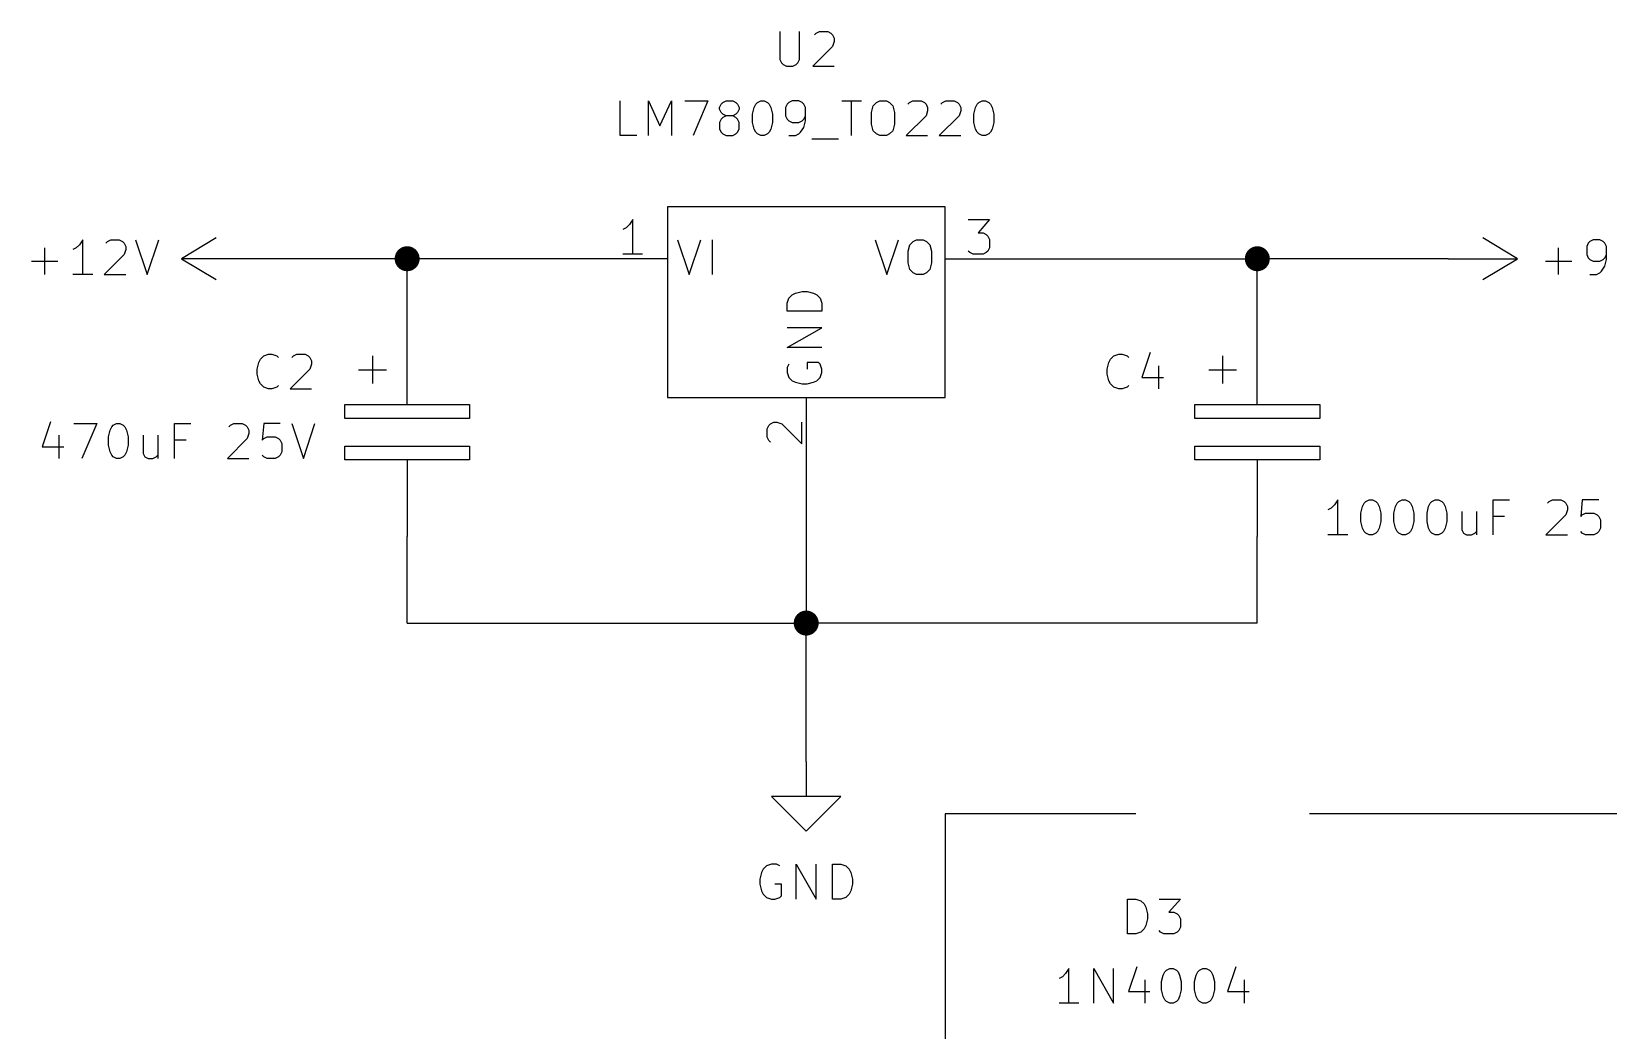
# Model space of a CAD drawing. Extents: x 0.3 to 16.3, y -11.7 to -0.2.
# Drawn here: x 4.059 to 6.331, y -9.137 to -7.698 of the extents above; entities that cross this region are included whole.
import ezdxf

# ---------------------------------------------------------------- set-up
doc = ezdxf.new("R2010")
doc.units = 0
doc.header["$MEASUREMENT"] = 0
doc.linetypes.add('DASHED', pattern=[0.75, 0.5, -0.25])
doc.layers.add('BLACK', color=7, linetype='CONTINUOUS')

msp = doc.modelspace()

# ---------------------------------------------------------------- linework, layer by layer
at = {"layer": 'BLACK', "linetype": 'CONTINUOUS'}
for p, q in [((5.1369, -7.69761), (5.1369, -7.73809)), ((5.16547, -7.73809), (5.16547, -7.69761)), ((5.1869, -7.70237), (5.18928, -7.7)), ((5.18928, -7.7), (5.19405, -7.69761)), ((5.19405, -7.69761), (5.20595, -7.69761)), ((5.20595, -7.69761), (5.21071, -7.7)), ((5.21071, -7.7), (5.21309, -7.70237)), ((5.21309, -7.70237), (5.21547, -7.70714)), ((5.21309, -7.71904), (5.18452, -7.74761)), ((5.21547, -7.7119), (5.21309, -7.71904)), ((5.21547, -7.70714), (5.21547, -7.7119)), ((5.1369, -7.73809), (5.13928, -7.74285)), ((5.13928, -7.74285), (5.14167, -7.74523)), ((5.14167, -7.74523), (5.14643, -7.74761)), ((5.14643, -7.74761), (5.15595, -7.74761)), ((5.15595, -7.74761), (5.16071, -7.74523)), ((5.16071, -7.74523), (5.16309, -7.74285)), ((5.16309, -7.74285), (5.16547, -7.73809)), ((5.18452, -7.74761), (5.21547, -7.74761)), ((4.90714, -7.84761), (4.90714, -7.79761)), ((4.94762, -7.84761), (4.94762, -7.79761)), ((4.94762, -7.79761), (4.96428, -7.83333)), ((4.96428, -7.83333), (4.98095, -7.79761)), ((4.98095, -7.79761), (4.98095, -7.84761)), ((5, -7.79761), (5.03333, -7.79761)), ((5.03333, -7.79761), (5.0119, -7.84761)), ((5.05, -7.80714), (5.05238, -7.80237)), ((5.05, -7.80952), (5.05, -7.80714)), ((5.05238, -7.81428), (5.05, -7.80952)), ((5.05238, -7.80237), (5.05476, -7.8)), ((5.05476, -7.81666), (5.05238, -7.81428)), ((5.05476, -7.8), (5.05952, -7.79761)), ((5.05952, -7.79761), (5.06905, -7.79761)), ((5.06905, -7.79761), (5.07381, -7.8)), ((5.07381, -7.8), (5.07619, -7.80237)), ((5.07619, -7.81428), (5.07381, -7.81666)), ((5.07619, -7.80237), (5.07857, -7.80714)), ((5.07857, -7.80952), (5.07619, -7.81428)), ((5.07857, -7.80714), (5.07857, -7.80952)), ((5.09762, -7.81666), (5.1, -7.80714)), ((5.1, -7.80714), (5.10238, -7.80237)), ((5.10238, -7.80237), (5.10476, -7.8)), ((5.10476, -7.8), (5.10952, -7.79761)), ((5.10952, -7.79761), (5.11428, -7.79761)), ((5.11428, -7.79761), (5.11905, -7.8)), ((5.11905, -7.8), (5.12143, -7.80237)), ((5.12143, -7.80237), (5.12381, -7.80714)), ((5.12381, -7.80714), (5.12619, -7.81666)), ((5.14762, -7.80237), (5.14524, -7.80714)), ((5.14524, -7.80714), (5.14524, -7.81904)), ((5.15, -7.8), (5.14762, -7.80237)), ((5.15476, -7.79761), (5.15, -7.8)), ((5.16428, -7.79761), (5.15476, -7.79761)), ((5.16905, -7.8), (5.16428, -7.79761)), ((5.17143, -7.80237), (5.16905, -7.8)), ((5.17381, -7.80714), (5.17143, -7.80237)), ((5.17381, -7.82619), (5.17381, -7.80714)), ((5.22619, -7.79761), (5.25476, -7.79761)), ((5.24047, -7.84761), (5.24047, -7.79761)), ((5.26905, -7.81428), (5.27143, -7.80476)), ((5.26905, -7.83094), (5.26905, -7.81428)), ((5.27143, -7.80476), (5.27619, -7.8)), ((5.27619, -7.8), (5.28095, -7.79761)), ((5.28095, -7.79761), (5.29047, -7.79761)), ((5.29047, -7.79761), (5.29524, -7.8)), ((5.29524, -7.8), (5.3, -7.80476)), ((5.3, -7.80476), (5.30238, -7.81428)), ((5.30238, -7.81428), (5.30238, -7.83094)), ((5.32143, -7.80237), (5.32381, -7.8)), ((5.32381, -7.8), (5.32857, -7.79761)), ((5.32857, -7.79761), (5.34047, -7.79761)), ((5.34047, -7.79761), (5.34524, -7.8)), ((5.34524, -7.8), (5.34762, -7.80237)), ((5.34762, -7.80237), (5.35, -7.80714)), ((5.35, -7.8119), (5.34762, -7.81904)), ((5.35, -7.80714), (5.35, -7.8119)), ((5.36905, -7.80237), (5.37143, -7.8)), ((5.37143, -7.8), (5.37619, -7.79761)), ((5.37619, -7.79761), (5.38809, -7.79761)), ((5.38809, -7.79761), (5.39285, -7.8)), ((5.39285, -7.8), (5.39524, -7.80237)), ((5.39524, -7.80237), (5.39762, -7.80714)), ((5.39762, -7.8119), (5.39524, -7.81904)), ((5.39762, -7.80714), (5.39762, -7.8119)), ((5.41667, -7.81666), (5.41905, -7.80714)), ((5.41905, -7.80714), (5.42143, -7.80237)), ((5.42143, -7.80237), (5.42381, -7.8)), ((5.42381, -7.8), (5.42857, -7.79761)), ((5.42857, -7.79761), (5.43333, -7.79761)), ((5.43333, -7.79761), (5.43809, -7.8)), ((5.43809, -7.8), (5.44047, -7.80237)), ((5.44047, -7.80237), (5.44285, -7.80714)), ((5.44285, -7.80714), (5.44524, -7.81666)), ((5.05238, -7.8238), (5.05, -7.82857)), ((5.05, -7.82857), (5.05, -7.83809)), ((5.05, -7.83809), (5.05238, -7.84285)), ((5.05476, -7.82142), (5.05238, -7.8238)), ((5.05952, -7.81904), (5.05476, -7.81666)), ((5.05952, -7.81904), (5.05476, -7.82142)), ((5.06905, -7.81904), (5.05952, -7.81904)), ((5.07381, -7.81666), (5.06905, -7.81904)), ((5.07381, -7.82142), (5.06905, -7.81904)), ((5.07619, -7.8238), (5.07381, -7.82142)), ((5.07857, -7.82857), (5.07619, -7.8238)), ((5.07619, -7.84285), (5.07857, -7.83809)), ((5.07857, -7.83809), (5.07857, -7.82857)), ((5.09762, -7.82857), (5.09762, -7.81666)), ((5.1, -7.83809), (5.09762, -7.82857)), ((5.10238, -7.84285), (5.1, -7.83809)), ((5.12381, -7.83809), (5.12143, -7.84285)), ((5.12619, -7.82857), (5.12381, -7.83809)), ((5.12619, -7.81666), (5.12619, -7.82857)), ((5.14524, -7.81904), (5.14762, -7.8238)), ((5.14762, -7.8238), (5.15, -7.82619)), ((5.15, -7.82619), (5.15476, -7.82857)), ((5.15476, -7.82857), (5.16428, -7.82857)), ((5.16428, -7.82857), (5.16905, -7.82619)), ((5.16667, -7.84285), (5.17143, -7.83571)), ((5.16905, -7.82619), (5.17143, -7.8238)), ((5.17143, -7.8238), (5.17381, -7.81904)), ((5.17143, -7.83571), (5.17381, -7.82619)), ((5.27143, -7.84047), (5.26905, -7.83094)), ((5.30238, -7.83094), (5.3, -7.84047)), ((5.34762, -7.81904), (5.31905, -7.84761)), ((5.39524, -7.81904), (5.36667, -7.84761)), ((5.41667, -7.82857), (5.41667, -7.81666)), ((5.41905, -7.83809), (5.41667, -7.82857)), ((5.42143, -7.84285), (5.41905, -7.83809)), ((5.44285, -7.83809), (5.44047, -7.84285)), ((5.44524, -7.82857), (5.44285, -7.83809)), ((5.44524, -7.81666), (5.44524, -7.82857)), ((4.93095, -7.84761), (4.90714, -7.84761)), ((5.05238, -7.84285), (5.05476, -7.84523)), ((5.05476, -7.84523), (5.05952, -7.84761)), ((5.05952, -7.84761), (5.06905, -7.84761)), ((5.06905, -7.84761), (5.07381, -7.84523)), ((5.07381, -7.84523), (5.07619, -7.84285)), ((5.10476, -7.84523), (5.10238, -7.84285)), ((5.10952, -7.84761), (5.10476, -7.84523)), ((5.11428, -7.84761), (5.10952, -7.84761)), ((5.11905, -7.84523), (5.11428, -7.84761)), ((5.12143, -7.84285), (5.11905, -7.84523)), ((5.15, -7.84761), (5.15952, -7.84761)), ((5.15952, -7.84761), (5.16428, -7.84523)), ((5.16428, -7.84523), (5.16667, -7.84285)), ((5.18333, -7.85237), (5.22143, -7.85237)), ((5.27619, -7.84523), (5.27143, -7.84047)), ((5.28095, -7.84761), (5.27619, -7.84523)), ((5.29047, -7.84761), (5.28095, -7.84761)), ((5.29524, -7.84523), (5.29047, -7.84761)), ((5.3, -7.84047), (5.29524, -7.84523)), ((5.31905, -7.84761), (5.35, -7.84761)), ((5.36667, -7.84761), (5.39762, -7.84761)), ((5.42381, -7.84523), (5.42143, -7.84285)), ((5.42857, -7.84761), (5.42381, -7.84523)), ((5.43333, -7.84761), (5.42857, -7.84761)), ((5.43809, -7.84523), (5.43333, -7.84761)), ((5.44047, -7.84285), (5.43809, -7.84523)), ((4.975, -7.95), (4.975, -8.225)), ((5.375, -7.95), (4.975, -7.95)), ((5.375, -8.225), (5.375, -7.95)), ((4.925, -7.96862), (4.92024, -7.97576)), ((4.925, -8.01862), (4.925, -7.96862)), ((5.40833, -7.96862), (5.43928, -7.96862)), ((5.43928, -7.96862), (5.42262, -7.98767)), ((4.13259, -7.99761), (4.12782, -8.00475)), ((4.13259, -8.04761), (4.13259, -7.99761)), ((4.1683, -7.99999), (4.17306, -7.99761)), ((4.17306, -7.99761), (4.18497, -7.99761)), ((4.18497, -7.99761), (4.18973, -7.99999)), ((4.20878, -7.99761), (4.22544, -8.04761)), ((4.22544, -8.04761), (4.24211, -7.99761)), ((4.325, -7.995), (4.275, -8.025)), ((4.91547, -7.98052), (4.91071, -7.9829)), ((4.92024, -7.97576), (4.91547, -7.98052)), ((4.98976, -7.99762), (5.00643, -8.04762)), ((5.00643, -8.04762), (5.02309, -7.99762)), ((5.03976, -8.04762), (5.03976, -7.99762)), ((5.27452, -7.99762), (5.29119, -8.04762)), ((5.29119, -8.04762), (5.30785, -7.99762)), ((5.32928, -8), (5.33405, -7.99762)), ((5.33405, -7.99762), (5.34357, -7.99762)), ((5.34357, -7.99762), (5.34833, -8)), ((5.42262, -7.98767), (5.42976, -7.98767)), ((5.42976, -7.98767), (5.43452, -7.99005)), ((5.43452, -7.99005), (5.4369, -7.99243)), ((5.4369, -7.99243), (5.43928, -7.99719)), ((5.43928, -7.99719), (5.43928, -8.00909)), ((6.2, -8.025), (6.15, -7.995)), ((6.30907, -7.99761), (6.30431, -8)), ((6.3186, -7.99761), (6.30907, -7.99761)), ((6.32336, -8), (6.3186, -7.99761)), ((4.07782, -8.04761), (4.07782, -8.00952)), ((4.12306, -8.00952), (4.1183, -8.01189)), ((4.12782, -8.00475), (4.12306, -8.00952)), ((4.19211, -8.01904), (4.16354, -8.04761)), ((4.16592, -8.00237), (4.1683, -7.99999)), ((4.18973, -7.99999), (4.19211, -8.00237)), ((4.19211, -8.00237), (4.19449, -8.00713)), ((4.19449, -8.01189), (4.19211, -8.01904)), ((4.19449, -8.00713), (4.19449, -8.01189)), ((4.93928, -8.01862), (4.91071, -8.01862)), ((5.32214, -8.01428), (5.32452, -8.00476)), ((5.32214, -8.03095), (5.32214, -8.01428)), ((5.32452, -8.00476), (5.32928, -8)), ((5.34833, -8), (5.35309, -8.00476)), ((5.35309, -8.00476), (5.35547, -8.01428)), ((5.35547, -8.01428), (5.35547, -8.03095)), ((5.41071, -8.01624), (5.40833, -8.01385)), ((5.41547, -8.01862), (5.41071, -8.01624)), ((5.42976, -8.01862), (5.41547, -8.01862)), ((5.43452, -8.01624), (5.42976, -8.01862)), ((5.4369, -8.01385), (5.43452, -8.01624)), ((5.43928, -8.00909), (5.4369, -8.01385)), ((6.25907, -8.04761), (6.25907, -8.00952)), ((6.30193, -8.00237), (6.29955, -8.00714)), ((6.29955, -8.00714), (6.29955, -8.01904)), ((6.29955, -8.01904), (6.30193, -8.0238)), ((6.30431, -8), (6.30193, -8.00237)), ((6.32574, -8.00237), (6.32336, -8)), ((6.32812, -8.00714), (6.32574, -8.00237)), ((6.32574, -8.0238), (6.32812, -8.01904)), ((6.32812, -8.02619), (6.32812, -8.00714)), ((4.05878, -8.02856), (4.09687, -8.02856)), ((4.375, -8.025), (4.275, -8.025)), ((4.275, -8.025), (4.325, -8.055)), ((4.6, -8.025), (4.375, -8.025)), ((4.875, -8.025), (4.6, -8.025)), ((4.6, -8.125), (4.6, -8.025)), ((4.975, -8.025), (4.875, -8.025)), ((5.32452, -8.04047), (5.32214, -8.03095)), ((5.32928, -8.04524), (5.32452, -8.04047)), ((5.35309, -8.04047), (5.34833, -8.04524)), ((5.35547, -8.03095), (5.35309, -8.04047)), ((5.375, -8.025), (5.475, -8.025)), ((5.475, -8.025), (5.825, -8.025)), ((5.825, -8.125), (5.825, -8.025)), ((6.1, -8.025), (5.825, -8.025)), ((6.1, -8.025), (6.2, -8.025)), ((6.15, -8.055), (6.2, -8.025)), ((6.24003, -8.02857), (6.27812, -8.02857)), ((6.30193, -8.0238), (6.30431, -8.02619)), ((6.30431, -8.02619), (6.30907, -8.02857)), ((6.30907, -8.02857), (6.3186, -8.02857)), ((6.3186, -8.02857), (6.32336, -8.02619)), ((6.3186, -8.04523), (6.32098, -8.04285)), ((6.32098, -8.04285), (6.32574, -8.03571)), ((6.32336, -8.02619), (6.32574, -8.0238)), ((6.32574, -8.03571), (6.32812, -8.02619)), ((4.14687, -8.04761), (4.1183, -8.04761)), ((4.16354, -8.04761), (4.19449, -8.04761)), ((5.33405, -8.04762), (5.32928, -8.04524)), ((5.34357, -8.04762), (5.33405, -8.04762)), ((5.34833, -8.04524), (5.34357, -8.04762)), ((6.30431, -8.04761), (6.31384, -8.04761)), ((6.31384, -8.04761), (6.3186, -8.04523)), ((5.14762, -8.08881), (5.15, -8.08167)), ((5.14762, -8.10071), (5.14762, -8.08881)), ((5.15, -8.08167), (5.15476, -8.0769)), ((5.15476, -8.0769), (5.15952, -8.07452)), ((5.15952, -8.07452), (5.16905, -8.07214)), ((5.16905, -8.07214), (5.17619, -8.07214)), ((5.17619, -8.07214), (5.18571, -8.07452)), ((5.18571, -8.07452), (5.19047, -8.0769)), ((5.19047, -8.0769), (5.19524, -8.08167)), ((5.19524, -8.08167), (5.19762, -8.08881)), ((5.19762, -8.08881), (5.19762, -8.10071)), ((5.19762, -8.10071), (5.14762, -8.10071)), ((4.6, -8.235), (4.6, -8.125)), ((5.14762, -8.15309), (5.19762, -8.12452)), ((5.19762, -8.12452), (5.14762, -8.12452)), ((5.825, -8.235), (5.825, -8.125)), ((5.19762, -8.15309), (5.14762, -8.15309)), ((4.38378, -8.18404), (4.38616, -8.17452)), ((4.38616, -8.17452), (4.38854, -8.16975)), ((4.38854, -8.16975), (4.3933, -8.16499)), ((4.3933, -8.16499), (4.40044, -8.16261)), ((4.40044, -8.16261), (4.4052, -8.16261)), ((4.4052, -8.16261), (4.41235, -8.16499)), ((4.41235, -8.16499), (4.41473, -8.16737)), ((4.43378, -8.16737), (4.43616, -8.16499)), ((4.43616, -8.16499), (4.44092, -8.16261)), ((4.44092, -8.16261), (4.45282, -8.16261)), ((4.45282, -8.16261), (4.45759, -8.16499)), ((4.45759, -8.16499), (4.45996, -8.16737)), ((4.45996, -8.16737), (4.46235, -8.17213)), ((4.46235, -8.17689), (4.45996, -8.18404)), ((4.46235, -8.17213), (4.46235, -8.17689)), ((4.55, -8.165), (4.55, -8.205)), ((5.15, -8.1769), (5.14762, -8.18167)), ((5.19285, -8.17452), (5.17619, -8.17452)), ((5.17619, -8.17452), (5.17619, -8.18405)), ((5.19524, -8.1769), (5.19285, -8.17452)), ((5.19762, -8.18405), (5.19524, -8.1769)), ((5.60878, -8.18404), (5.61116, -8.17452)), ((5.61116, -8.17452), (5.61354, -8.16975)), ((5.61354, -8.16975), (5.6183, -8.16499)), ((5.6183, -8.16499), (5.62544, -8.16261)), ((5.62544, -8.16261), (5.6302, -8.16261)), ((5.6302, -8.16261), (5.63735, -8.16499)), ((5.63735, -8.16499), (5.63973, -8.16737)), ((5.67068, -8.16023), (5.65878, -8.19594)), ((5.68259, -8.17928), (5.68259, -8.21261)), ((5.775, -8.165), (5.775, -8.205)), ((4.38378, -8.19118), (4.38378, -8.18404)), ((4.38616, -8.2007), (4.38378, -8.19118)), ((4.38854, -8.20546), (4.38616, -8.2007)), ((4.45996, -8.18404), (4.43139, -8.21261)), ((4.53, -8.185), (4.57, -8.185)), ((5.14762, -8.18167), (5.14762, -8.18881)), ((5.14762, -8.18881), (5.15, -8.19595)), ((5.15, -8.19595), (5.15476, -8.20071)), ((5.15476, -8.20071), (5.15952, -8.20309)), ((5.18571, -8.20309), (5.19047, -8.20071)), ((5.19047, -8.20071), (5.19524, -8.19595)), ((5.19524, -8.19595), (5.19762, -8.18881)), ((5.19762, -8.18881), (5.19762, -8.18405)), ((5.60878, -8.19118), (5.60878, -8.18404)), ((5.61116, -8.2007), (5.60878, -8.19118)), ((5.61354, -8.20546), (5.61116, -8.2007)), ((5.65878, -8.19594), (5.68973, -8.19594)), ((5.755, -8.185), (5.795, -8.185)), ((4.3933, -8.21023), (4.38854, -8.20546)), ((4.40044, -8.21261), (4.3933, -8.21023)), ((4.4052, -8.21261), (4.40044, -8.21261)), ((4.41235, -8.21023), (4.4052, -8.21261)), ((4.41473, -8.20785), (4.41235, -8.21023)), ((4.43139, -8.21261), (4.46235, -8.21261)), ((4.975, -8.225), (5.375, -8.225)), ((5.15952, -8.20309), (5.16905, -8.20547)), ((5.16905, -8.20547), (5.17619, -8.20547)), ((5.175, -8.225), (5.175, -8.325)), ((5.17619, -8.20547), (5.18571, -8.20309)), ((5.6183, -8.21023), (5.61354, -8.20546)), ((5.62544, -8.21261), (5.6183, -8.21023)), ((5.6302, -8.21261), (5.62544, -8.21261)), ((5.63735, -8.21023), (5.6302, -8.21261)), ((5.63973, -8.20785), (5.63735, -8.21023)), ((4.51, -8.255), (4.51, -8.235)), ((4.51, -8.235), (4.69, -8.235)), ((4.69, -8.235), (4.69, -8.255)), ((5.735, -8.255), (5.735, -8.235)), ((5.735, -8.235), (5.915, -8.235)), ((5.915, -8.235), (5.915, -8.255)), ((4.08616, -8.26023), (4.07425, -8.29594)), ((4.11949, -8.26261), (4.15283, -8.26261)), ((4.15283, -8.26261), (4.1314, -8.31261)), ((4.17187, -8.27213), (4.17425, -8.26737)), ((4.17425, -8.26737), (4.17663, -8.26499)), ((4.17663, -8.26499), (4.1814, -8.26261)), ((4.1814, -8.26261), (4.18616, -8.26261)), ((4.18616, -8.26261), (4.19092, -8.26499)), ((4.19092, -8.26499), (4.1933, -8.26737)), ((4.1933, -8.26737), (4.19568, -8.27213)), ((4.26473, -8.31261), (4.26473, -8.26261)), ((4.26473, -8.26261), (4.28854, -8.26261)), ((4.3433, -8.26737), (4.34568, -8.26499)), ((4.34568, -8.26499), (4.35044, -8.26261)), ((4.35044, -8.26261), (4.36235, -8.26261)), ((4.36235, -8.26261), (4.36711, -8.26499)), ((4.36711, -8.26499), (4.36949, -8.26737)), ((4.36949, -8.26737), (4.37187, -8.27213)), ((4.3933, -8.26261), (4.39092, -8.28642)), ((4.41711, -8.26261), (4.3933, -8.26261)), ((4.43378, -8.26261), (4.45044, -8.31261)), ((4.45044, -8.31261), (4.46711, -8.26261)), ((4.69, -8.255), (4.51, -8.255)), ((5.11862, -8.27024), (5.121, -8.26547)), ((5.11862, -8.28214), (5.11862, -8.27024)), ((5.121, -8.26547), (5.12338, -8.26309)), ((5.12338, -8.26309), (5.12814, -8.26071)), ((5.12814, -8.26071), (5.1329, -8.26071)), ((5.1329, -8.26071), (5.14005, -8.26309)), ((5.14005, -8.26309), (5.16862, -8.29167)), ((5.16862, -8.29167), (5.16862, -8.26071)), ((5.915, -8.255), (5.735, -8.255)), ((4.09806, -8.27928), (4.09806, -8.31261)), ((4.16949, -8.28166), (4.17187, -8.27213)), ((4.16949, -8.29356), (4.16949, -8.28166)), ((4.19568, -8.27213), (4.19806, -8.28166)), ((4.19806, -8.28166), (4.19806, -8.29356)), ((4.21949, -8.27928), (4.21949, -8.30546)), ((4.24092, -8.27928), (4.24092, -8.31261)), ((4.2814, -8.28642), (4.26473, -8.28642)), ((4.36949, -8.28404), (4.34092, -8.31261)), ((4.37187, -8.27689), (4.36949, -8.28404)), ((4.37187, -8.27213), (4.37187, -8.27689)), ((4.39092, -8.28642), (4.3933, -8.28404)), ((4.3933, -8.28404), (4.39806, -8.28166)), ((4.39806, -8.28166), (4.40997, -8.28166)), ((4.40997, -8.28166), (4.41473, -8.28404)), ((4.41473, -8.28404), (4.41711, -8.28642)), ((4.41711, -8.28642), (4.41949, -8.29118)), ((4.41949, -8.29118), (4.41949, -8.30309)), ((5.121, -8.2869), (5.11862, -8.28214)), ((5.12338, -8.28928), (5.121, -8.2869)), ((4.07425, -8.29594), (4.1052, -8.29594)), ((4.17187, -8.30309), (4.16949, -8.29356)), ((4.17425, -8.30785), (4.17187, -8.30309)), ((4.17663, -8.31023), (4.17425, -8.30785)), ((4.1814, -8.31261), (4.17663, -8.31023)), ((4.18616, -8.31261), (4.1814, -8.31261)), ((4.19092, -8.31023), (4.18616, -8.31261)), ((4.1933, -8.30785), (4.19092, -8.31023)), ((4.19568, -8.30309), (4.1933, -8.30785)), ((4.19806, -8.29356), (4.19568, -8.30309)), ((4.21949, -8.30546), (4.22187, -8.31023)), ((4.22187, -8.31023), (4.22663, -8.31261)), ((4.22663, -8.31261), (4.23378, -8.31261)), ((4.23378, -8.31261), (4.23854, -8.31023)), ((4.23854, -8.31023), (4.24092, -8.30785)), ((4.34092, -8.31261), (4.37187, -8.31261)), ((4.3933, -8.31023), (4.39092, -8.30785)), ((4.39806, -8.31261), (4.3933, -8.31023)), ((4.40997, -8.31261), (4.39806, -8.31261)), ((4.41473, -8.31023), (4.40997, -8.31261)), ((4.41711, -8.30785), (4.41473, -8.31023)), ((4.41949, -8.30309), (4.41711, -8.30785)), ((4.51, -8.315), (4.51, -8.295)), ((4.51, -8.295), (4.69, -8.295)), ((4.69, -8.315), (4.51, -8.315)), ((4.6, -8.315), (4.6, -8.425)), ((4.69, -8.295), (4.69, -8.315)), ((5.735, -8.315), (5.735, -8.295)), ((5.735, -8.295), (5.915, -8.295)), ((5.915, -8.315), (5.735, -8.315)), ((5.825, -8.315), (5.825, -8.425)), ((5.915, -8.295), (5.915, -8.315)), ((5.175, -8.325), (5.175, -8.55)), ((5.93616, -8.37976), (5.93139, -8.38452)), ((5.94092, -8.37261), (5.93616, -8.37976)), ((5.94092, -8.42261), (5.94092, -8.37261)), ((5.97425, -8.39166), (5.97663, -8.38214)), ((5.97663, -8.38214), (5.97902, -8.37737)), ((5.97902, -8.37737), (5.98139, -8.375)), ((5.98139, -8.375), (5.98616, -8.37261)), ((5.98616, -8.37261), (5.99092, -8.37261)), ((5.99092, -8.37261), (5.99568, -8.375)), ((5.99568, -8.375), (5.99806, -8.37737)), ((5.99806, -8.37737), (6.00044, -8.38214)), ((6.00044, -8.38214), (6.00282, -8.39166)), ((6.02187, -8.39166), (6.02425, -8.38214)), ((6.02425, -8.38214), (6.02663, -8.37737)), ((6.02663, -8.37737), (6.02902, -8.375)), ((6.02902, -8.375), (6.03378, -8.37261)), ((6.03378, -8.37261), (6.03854, -8.37261)), ((6.03854, -8.37261), (6.0433, -8.375)), ((6.0433, -8.375), (6.04568, -8.37737)), ((6.04568, -8.37737), (6.04806, -8.38214)), ((6.04806, -8.38214), (6.05044, -8.39166)), ((6.06949, -8.39166), (6.07187, -8.38214)), ((6.07187, -8.38214), (6.07425, -8.37737)), ((6.07425, -8.37737), (6.07663, -8.375)), ((6.07663, -8.375), (6.08139, -8.37261)), ((6.08139, -8.37261), (6.08616, -8.37261)), ((6.08616, -8.37261), (6.09092, -8.375)), ((6.09092, -8.375), (6.0933, -8.37737)), ((6.0933, -8.37737), (6.09568, -8.38214)), ((6.09568, -8.38214), (6.09806, -8.39166)), ((6.16473, -8.42261), (6.16473, -8.37261)), ((6.16473, -8.37261), (6.18854, -8.37261)), ((6.2433, -8.37737), (6.24568, -8.375)), ((6.24568, -8.375), (6.25044, -8.37261)), ((6.25044, -8.37261), (6.26235, -8.37261)), ((6.26235, -8.37261), (6.26711, -8.375)), ((6.26711, -8.375), (6.26949, -8.37737)), ((6.26949, -8.37737), (6.27187, -8.38214)), ((6.27187, -8.38214), (6.27187, -8.3869)), ((6.2933, -8.37261), (6.29092, -8.39642)), ((6.31711, -8.37261), (6.2933, -8.37261)), ((5.93139, -8.38452), (5.92663, -8.3869)), ((5.97425, -8.40357), (5.97425, -8.39166)), ((5.97663, -8.41309), (5.97425, -8.40357)), ((6.00282, -8.40357), (6.00044, -8.41309)), ((6.00282, -8.39166), (6.00282, -8.40357)), ((6.02187, -8.40357), (6.02187, -8.39166)), ((6.02425, -8.41309), (6.02187, -8.40357)), ((6.05044, -8.40357), (6.04806, -8.41309)), ((6.05044, -8.39166), (6.05044, -8.40357)), ((6.06949, -8.40357), (6.06949, -8.39166)), ((6.07187, -8.41309), (6.06949, -8.40357)), ((6.09806, -8.40357), (6.09568, -8.41309)), ((6.09806, -8.39166), (6.09806, -8.40357)), ((6.11949, -8.38928), (6.11949, -8.41547)), ((6.14092, -8.38928), (6.14092, -8.42261)), ((6.18139, -8.39642), (6.16473, -8.39642)), ((6.26949, -8.39404), (6.24092, -8.42261)), ((6.27187, -8.3869), (6.26949, -8.39404)), ((6.29092, -8.39642), (6.2933, -8.39404)), ((6.2933, -8.39404), (6.29806, -8.39166)), ((6.29806, -8.39166), (6.30996, -8.39166)), ((6.30996, -8.39166), (6.31473, -8.39404)), ((6.31473, -8.39404), (6.31711, -8.39642)), ((6.31711, -8.39642), (6.31949, -8.40119)), ((6.31949, -8.40119), (6.31949, -8.41309)), ((4.6, -8.55), (4.6, -8.425)), ((5.825, -8.55), (5.825, -8.425)), ((5.9552, -8.42261), (5.92663, -8.42261)), ((5.97902, -8.41785), (5.97663, -8.41309)), ((5.98139, -8.42023), (5.97902, -8.41785)), ((5.98616, -8.42261), (5.98139, -8.42023)), ((5.99092, -8.42261), (5.98616, -8.42261)), ((5.99568, -8.42023), (5.99092, -8.42261)), ((5.99806, -8.41785), (5.99568, -8.42023)), ((6.00044, -8.41309), (5.99806, -8.41785)), ((6.02663, -8.41785), (6.02425, -8.41309)), ((6.02902, -8.42023), (6.02663, -8.41785)), ((6.03378, -8.42261), (6.02902, -8.42023)), ((6.03854, -8.42261), (6.03378, -8.42261)), ((6.0433, -8.42023), (6.03854, -8.42261)), ((6.04568, -8.41785), (6.0433, -8.42023)), ((6.04806, -8.41309), (6.04568, -8.41785)), ((6.07425, -8.41785), (6.07187, -8.41309)), ((6.07663, -8.42023), (6.07425, -8.41785)), ((6.08139, -8.42261), (6.07663, -8.42023)), ((6.08616, -8.42261), (6.08139, -8.42261)), ((6.09092, -8.42023), (6.08616, -8.42261)), ((6.0933, -8.41785), (6.09092, -8.42023)), ((6.09568, -8.41309), (6.0933, -8.41785)), ((6.11949, -8.41547), (6.12187, -8.42023)), ((6.12187, -8.42023), (6.12663, -8.42261)), ((6.12663, -8.42261), (6.13378, -8.42261)), ((6.13378, -8.42261), (6.13854, -8.42023)), ((6.13854, -8.42023), (6.14092, -8.41785)), ((6.24092, -8.42261), (6.27187, -8.42261)), ((6.2933, -8.42023), (6.29092, -8.41785)), ((6.29806, -8.42261), (6.2933, -8.42023)), ((6.30996, -8.42261), (6.29806, -8.42261)), ((6.31473, -8.42023), (6.30996, -8.42261)), ((6.31711, -8.41785), (6.31473, -8.42023)), ((6.31949, -8.41309), (6.31711, -8.41785)), ((4.6, -8.55), (5.175, -8.55)), ((5.825, -8.55), (5.175, -8.55)), ((5.175, -8.75), (5.175, -8.55)), ((5.175, -8.75), (5.175, -8.8)), ((5.175, -8.8), (5.125, -8.8)), ((5.125, -8.8), (5.175, -8.85)), ((5.175, -8.85), (5.225, -8.8)), ((5.225, -8.8), (5.175, -8.8)), ((5.11309, -8.90476), (5.11071, -8.90952)), ((5.11785, -8.9), (5.11309, -8.90476)), ((5.125, -8.89761), (5.11785, -8.9)), ((5.13214, -8.89761), (5.125, -8.89761)), ((5.1369, -8.9), (5.13214, -8.89761)), ((5.16071, -8.94761), (5.16071, -8.89761)), ((5.16071, -8.89761), (5.18928, -8.94761)), ((5.18928, -8.94761), (5.18928, -8.89761)), ((5.21309, -8.94761), (5.21309, -8.89761)), ((5.21309, -8.89761), (5.225, -8.89761)), ((5.225, -8.89761), (5.23214, -8.9)), ((5.23214, -8.9), (5.2369, -8.90476)), ((5.2369, -8.90476), (5.23928, -8.90952)), ((5.11071, -8.90952), (5.10833, -8.91904)), ((5.10833, -8.91904), (5.10833, -8.92619)), ((5.10833, -8.92619), (5.11071, -8.93571)), ((5.13928, -8.92619), (5.12976, -8.92619)), ((5.13928, -8.94285), (5.13928, -8.92619)), ((5.23928, -8.90952), (5.24166, -8.91904)), ((5.24166, -8.92619), (5.23928, -8.93571)), ((5.24166, -8.91904), (5.24166, -8.92619)), ((5.11071, -8.93571), (5.11309, -8.94047)), ((5.11309, -8.94047), (5.11785, -8.94523)), ((5.11785, -8.94523), (5.125, -8.94761)), ((5.125, -8.94761), (5.12976, -8.94761)), ((5.12976, -8.94761), (5.1369, -8.94523)), ((5.1369, -8.94523), (5.13928, -8.94285)), ((5.225, -8.94761), (5.21309, -8.94761)), ((5.23214, -8.94523), (5.225, -8.94761)), ((5.2369, -8.94047), (5.23214, -8.94523)), ((5.23928, -8.93571), (5.2369, -8.94047)), ((5.63809, -8.99761), (5.63809, -8.94761)), ((5.63809, -8.94761), (5.65, -8.94761)), ((5.65, -8.94761), (5.65714, -8.95)), ((5.65714, -8.95), (5.6619, -8.95476)), ((5.68333, -8.94761), (5.71428, -8.94761)), ((5.71428, -8.94761), (5.69762, -8.96666)), ((5.6619, -8.95476), (5.66428, -8.95952)), ((5.66428, -8.95952), (5.66667, -8.96904)), ((5.66667, -8.96904), (5.66667, -8.97619)), ((5.69762, -8.96666), (5.70476, -8.96666)), ((5.70476, -8.96666), (5.70952, -8.96904)), ((5.70952, -8.96904), (5.7119, -8.97142)), ((5.7119, -8.97142), (5.71428, -8.97619)), ((5.65, -8.99761), (5.63809, -8.99761)), ((5.65714, -8.99523), (5.65, -8.99761)), ((5.6619, -8.99047), (5.65714, -8.99523)), ((5.66428, -8.98571), (5.6619, -8.99047)), ((5.66667, -8.97619), (5.66428, -8.98571)), ((5.68571, -8.99523), (5.68333, -8.99285)), ((5.69047, -8.99761), (5.68571, -8.99523)), ((5.70476, -8.99761), (5.69047, -8.99761)), ((5.70952, -8.99523), (5.70476, -8.99761)), ((5.7119, -8.99285), (5.70952, -8.99523)), ((5.71428, -8.98809), (5.7119, -8.99285)), ((5.71428, -8.97619), (5.71428, -8.98809)), ((5.54405, -9.05952), (5.53928, -9.0619)), ((5.54881, -9.05476), (5.54405, -9.05952)), ((5.55357, -9.04761), (5.54881, -9.05476)), ((5.55357, -9.09761), (5.55357, -9.04761)), ((5.58928, -9.09761), (5.58928, -9.04761)), ((5.58928, -9.04761), (5.61785, -9.09761)), ((5.61785, -9.09761), (5.61785, -9.04761)), ((5.65119, -9.04523), (5.63928, -9.08094)), ((5.66309, -9.06428), (5.66309, -9.09761)), ((5.6869, -9.06666), (5.68928, -9.05714)), ((5.68928, -9.05714), (5.69167, -9.05237)), ((5.69167, -9.05237), (5.69405, -9.05)), ((5.69405, -9.05), (5.69881, -9.04761)), ((5.69881, -9.04761), (5.70357, -9.04761)), ((5.70357, -9.04761), (5.70833, -9.05)), ((5.70833, -9.05), (5.71071, -9.05237)), ((5.71071, -9.05237), (5.71309, -9.05714)), ((5.71309, -9.05714), (5.71547, -9.06666)), ((5.73452, -9.06666), (5.7369, -9.05714)), ((5.7369, -9.05714), (5.73928, -9.05237)), ((5.73928, -9.05237), (5.74167, -9.05)), ((5.74167, -9.05), (5.74643, -9.04761)), ((5.74643, -9.04761), (5.75119, -9.04761)), ((5.75119, -9.04761), (5.75595, -9.05)), ((5.75595, -9.05), (5.75833, -9.05237)), ((5.75833, -9.05237), (5.76071, -9.05714)), ((5.76071, -9.05714), (5.76309, -9.06666)), ((5.79405, -9.04523), (5.78214, -9.08094)), ((5.80595, -9.06428), (5.80595, -9.09761)), ((5.63928, -9.08094), (5.67024, -9.08094)), ((5.6869, -9.07857), (5.6869, -9.06666)), ((5.68928, -9.08809), (5.6869, -9.07857)), ((5.69167, -9.09285), (5.68928, -9.08809)), ((5.71309, -9.08809), (5.71071, -9.09285)), ((5.71547, -9.07857), (5.71309, -9.08809)), ((5.71547, -9.06666), (5.71547, -9.07857)), ((5.73452, -9.07857), (5.73452, -9.06666)), ((5.7369, -9.08809), (5.73452, -9.07857)), ((5.73928, -9.09285), (5.7369, -9.08809)), ((5.76071, -9.08809), (5.75833, -9.09285)), ((5.76309, -9.07857), (5.76071, -9.08809)), ((5.76309, -9.06666), (5.76309, -9.07857)), ((5.78214, -9.08094), (5.81309, -9.08094)), ((5.56785, -9.09761), (5.53928, -9.09761)), ((5.69405, -9.09523), (5.69167, -9.09285)), ((5.69881, -9.09761), (5.69405, -9.09523)), ((5.70357, -9.09761), (5.69881, -9.09761)), ((5.70833, -9.09523), (5.70357, -9.09761)), ((5.71071, -9.09285), (5.70833, -9.09523)), ((5.74167, -9.09523), (5.73928, -9.09285)), ((5.74643, -9.09761), (5.74167, -9.09523)), ((5.75119, -9.09761), (5.74643, -9.09761)), ((5.75595, -9.09523), (5.75119, -9.09761)), ((5.75833, -9.09285), (5.75595, -9.09523))]:
    msp.add_line(p, q, dxfattribs=at)
at = {"layer": 'BLACK', "linetype": 'DASHED'}
for p, q in [((6.4, -8.825), (5.375, -8.825)), ((5.375, -8.825), (5.375, -9.175))]:
    msp.add_line(p, q, dxfattribs=at)
at = {"layer": 'BLACK', "const_width": 0.018}
for points in [[(4.591, -8.025, 1), (4.609, -8.025, 1)], [(5.816, -8.025, 1), (5.834, -8.025, 1)], [(5.166, -8.55, 1), (5.184, -8.55, 1)]]:
    msp.add_lwpolyline(points, format="xyb", close=True, dxfattribs=at)

doc.saveas('drawing.dxf')
